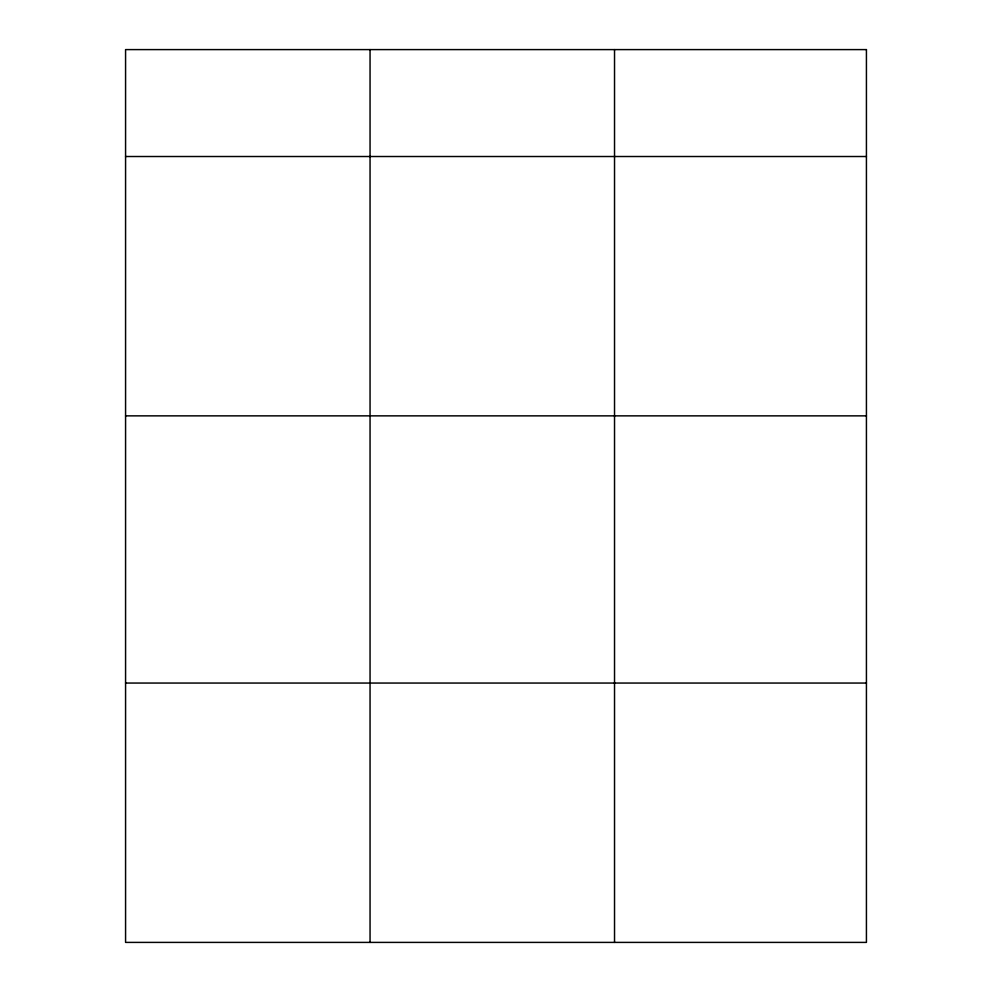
<?xml version="1.0" encoding="UTF-8"?>
<svg xmlns="http://www.w3.org/2000/svg" width="992" height="992" viewBox="0 0 992 992"><rect width="100%" height="100%" fill="white"/><g stroke="black" fill="none" stroke-linecap="round" stroke-linejoin="round"><path stroke-width="1.49" d="M125.575 156.513L866.425 156.513M125.575 415.859L866.425 415.859M125.575 683.054L866.425 683.054M614.532 49.6L614.532 942.4M370.053 49.6L370.053 942.4M866.425 49.6L125.575 49.6L125.575 942.4L866.425 942.4L866.425 49.6"/></g></svg>
